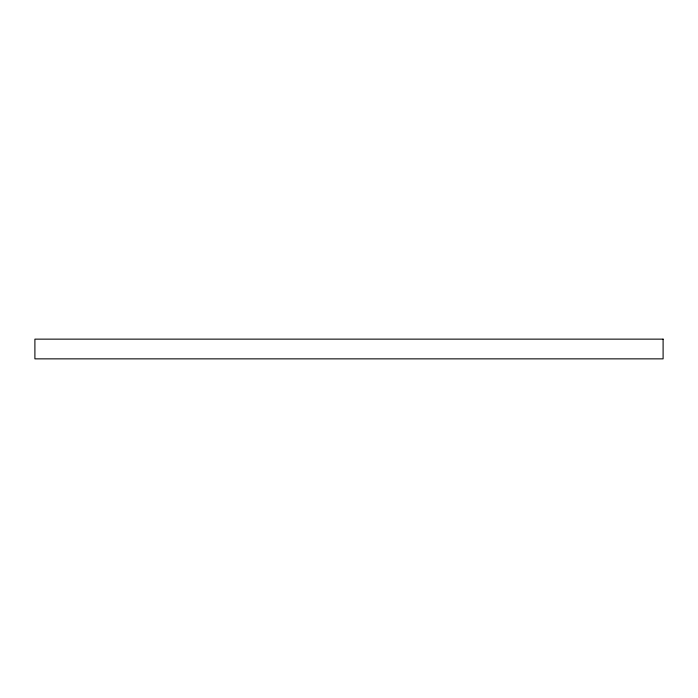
<?xml version="1.0" encoding="UTF-8"?>
<svg xmlns="http://www.w3.org/2000/svg" width="698" height="698" viewBox="0 0 698 698"><rect width="100%" height="100%" fill="white"/><g stroke="black" fill="none" stroke-linecap="round" stroke-linejoin="round"><path stroke-width="1.05" d="M663.1 339.141L34.9 339.141L34.9 358.859L663.1 358.859L663.1 339.141"/></g></svg>
